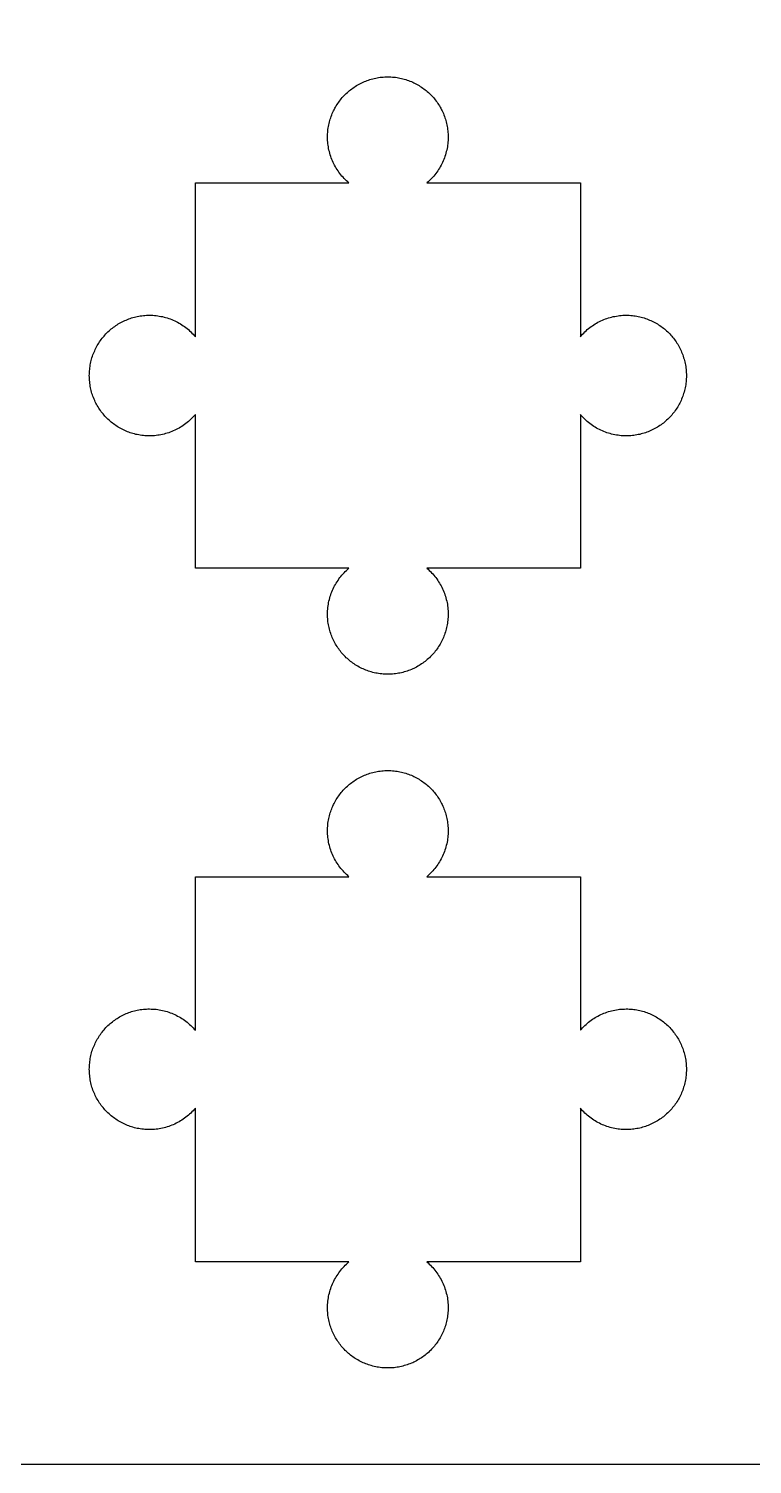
# Model space of a CAD drawing. Extents: x 0.2 to 37.3, y 0.2 to 30.1.
# Drawn here: x 22.23 to 29.75, y 0.25 to 15.16 of the extents above; entities that cross this region are included whole.
import ezdxf

# ---------------------------------------------------------------- set-up
doc = ezdxf.new("R2010")
doc.units = 0
doc.layers.add('LAYER_1', color=18, linetype='CONTINUOUS')
doc.layers.add('MALE', color=18, linetype='CONTINUOUS')

msp = doc.modelspace()

# ---------------------------------------------------------------- linework, layer by layer
at = {"layer": 'LAYER_1'}
msp.add_lwpolyline([(0.25, 0.25), (37.264, 0.25), (37.264, 30.061), (0.25, 30.061)], close=True, dxfattribs=at)
at = {"layer": 'MALE'}
for points in [[(23.96, 9.554), (23.96, 11.15), (23.949, 11.137), (23.937, 11.124), (23.925, 11.112), (23.913, 11.1), (23.9, 11.088), (23.888, 11.077), (23.875, 11.066), (23.861, 11.056), (23.848, 11.046), (23.834, 11.036), (23.82, 11.027), (23.805, 11.018), (23.791, 11.009), (23.776, 11.001), (23.761, 10.993), (23.746, 10.986), (23.731, 10.979), (23.715, 10.973), (23.7, 10.967), (23.684, 10.961), (23.668, 10.956), (23.651, 10.951), (23.635, 10.947), (23.619, 10.943), (23.602, 10.939), (23.585, 10.936), (23.569, 10.934), (23.552, 10.932), (23.535, 10.93), (23.518, 10.929), (23.501, 10.928), (23.483, 10.928), (23.467, 10.928), (23.451, 10.929), (23.435, 10.93), (23.42, 10.931), (23.404, 10.933), (23.388, 10.935), (23.373, 10.938), (23.357, 10.941), (23.342, 10.944), (23.327, 10.948), (23.312, 10.952), (23.298, 10.956), (23.283, 10.961), (23.269, 10.966), (23.254, 10.971), (23.24, 10.977), (23.226, 10.983), (23.212, 10.99), (23.199, 10.996), (23.185, 11.003), (23.172, 11.011), (23.159, 11.019), (23.147, 11.027), (23.134, 11.035), (23.122, 11.043), (23.109, 11.052), (23.098, 11.061), (23.086, 11.071), (23.074, 11.081), (23.063, 11.091), (23.052, 11.101), (23.041, 11.111), (23.031, 11.122), (23.021, 11.133), (23.011, 11.144), (23.001, 11.156), (22.992, 11.168), (22.983, 11.179), (22.974, 11.192), (22.965, 11.204), (22.957, 11.217), (22.949, 11.229), (22.941, 11.242), (22.934, 11.256), (22.927, 11.269), (22.92, 11.283), (22.914, 11.296), (22.908, 11.31), (22.902, 11.325), (22.896, 11.339), (22.891, 11.353), (22.886, 11.368), (22.882, 11.383), (22.878, 11.398), (22.874, 11.413), (22.871, 11.428), (22.868, 11.443), (22.866, 11.459), (22.863, 11.474), (22.862, 11.49), (22.86, 11.506), (22.859, 11.522), (22.859, 11.538), (22.858, 11.554), (22.859, 11.57), (22.859, 11.586), (22.86, 11.602), (22.862, 11.618), (22.863, 11.634), (22.866, 11.65), (22.868, 11.665), (22.871, 11.68), (22.874, 11.696), (22.878, 11.711), (22.882, 11.726), (22.886, 11.74), (22.891, 11.755), (22.896, 11.77), (22.902, 11.784), (22.908, 11.798), (22.914, 11.812), (22.92, 11.826), (22.927, 11.839), (22.934, 11.853), (22.941, 11.866), (22.949, 11.879), (22.957, 11.892), (22.965, 11.904), (22.974, 11.917), (22.983, 11.929), (22.992, 11.941), (23.001, 11.953), (23.011, 11.964), (23.021, 11.975), (23.031, 11.986), (23.041, 11.997), (23.052, 12.008), (23.063, 12.018), (23.074, 12.028), (23.086, 12.038), (23.098, 12.047), (23.109, 12.056), (23.122, 12.065), (23.134, 12.074), (23.147, 12.082), (23.159, 12.09), (23.172, 12.098), (23.185, 12.105), (23.199, 12.112), (23.212, 12.119), (23.226, 12.125), (23.24, 12.131), (23.254, 12.137), (23.269, 12.143), (23.283, 12.148), (23.298, 12.152), (23.312, 12.157), (23.327, 12.161), (23.342, 12.164), (23.357, 12.168), (23.373, 12.171), (23.388, 12.173), (23.404, 12.176), (23.42, 12.177), (23.435, 12.179), (23.451, 12.18), (23.467, 12.18), (23.483, 12.181), (23.501, 12.18), (23.518, 12.18), (23.535, 12.178), (23.552, 12.177), (23.569, 12.175), (23.585, 12.172), (23.602, 12.169), (23.619, 12.166), (23.635, 12.162), (23.651, 12.157), (23.668, 12.153), (23.684, 12.147), (23.7, 12.142), (23.715, 12.136), (23.731, 12.129), (23.746, 12.122), (23.761, 12.115), (23.776, 12.107), (23.791, 12.099), (23.805, 12.091), (23.82, 12.082), (23.834, 12.072), (23.848, 12.063), (23.861, 12.053), (23.875, 12.042), (23.888, 12.031), (23.9, 12.02), (23.913, 12.008), (23.925, 11.996), (23.937, 11.984), (23.949, 11.971), (23.96, 11.958), (23.96, 13.554), (25.556, 13.554), (25.543, 13.565), (25.53, 13.577), (25.518, 13.589), (25.506, 13.601), (25.494, 13.614), (25.483, 13.626), (25.472, 13.639), (25.461, 13.653), (25.451, 13.666), (25.442, 13.68), (25.432, 13.694), (25.423, 13.709), (25.415, 13.723), (25.407, 13.738), (25.399, 13.753), (25.392, 13.768), (25.385, 13.783), (25.378, 13.799), (25.372, 13.814), (25.367, 13.83), (25.361, 13.846), (25.357, 13.863), (25.352, 13.879), (25.348, 13.895), (25.345, 13.912), (25.342, 13.929), (25.339, 13.945), (25.337, 13.962), (25.336, 13.979), (25.334, 13.996), (25.334, 14.013), (25.333, 14.031), (25.334, 14.047), (25.334, 14.063), (25.335, 14.079), (25.337, 14.094), (25.338, 14.11), (25.341, 14.126), (25.343, 14.141), (25.346, 14.157), (25.35, 14.172), (25.353, 14.187), (25.357, 14.202), (25.362, 14.216), (25.366, 14.231), (25.371, 14.245), (25.377, 14.26), (25.383, 14.274), (25.389, 14.288), (25.395, 14.302), (25.402, 14.315), (25.409, 14.329), (25.416, 14.342), (25.424, 14.355), (25.432, 14.367), (25.44, 14.38), (25.449, 14.392), (25.458, 14.405), (25.467, 14.416), (25.476, 14.428), (25.486, 14.44), (25.496, 14.451), (25.506, 14.462), (25.517, 14.473), (25.528, 14.483), (25.539, 14.493), (25.55, 14.503), (25.561, 14.513), (25.573, 14.522), (25.585, 14.531), (25.597, 14.54), (25.61, 14.549), (25.622, 14.557), (25.635, 14.565), (25.648, 14.573), (25.661, 14.58), (25.675, 14.587), (25.688, 14.594), (25.702, 14.6), (25.716, 14.606), (25.73, 14.612), (25.744, 14.618), (25.759, 14.623), (25.774, 14.628), (25.788, 14.632), (25.803, 14.636), (25.818, 14.64), (25.834, 14.643), (25.849, 14.646), (25.864, 14.648), (25.88, 14.651), (25.896, 14.652), (25.912, 14.654), (25.928, 14.655), (25.944, 14.655), (25.96, 14.656), (25.976, 14.655), (25.992, 14.655), (26.008, 14.654), (26.024, 14.652), (26.04, 14.651), (26.055, 14.648), (26.071, 14.646), (26.086, 14.643), (26.101, 14.64), (26.116, 14.636), (26.131, 14.632), (26.146, 14.628), (26.161, 14.623), (26.175, 14.618), (26.189, 14.612), (26.204, 14.606), (26.218, 14.6), (26.231, 14.594), (26.245, 14.587), (26.258, 14.58), (26.272, 14.573), (26.285, 14.565), (26.297, 14.557), (26.31, 14.549), (26.322, 14.54), (26.335, 14.531), (26.346, 14.522), (26.358, 14.513), (26.37, 14.503), (26.381, 14.493), (26.392, 14.483), (26.403, 14.473), (26.413, 14.462), (26.423, 14.451), (26.433, 14.44), (26.443, 14.428), (26.453, 14.416), (26.462, 14.405), (26.471, 14.392), (26.479, 14.38), (26.487, 14.367), (26.495, 14.355), (26.503, 14.342), (26.511, 14.329), (26.518, 14.315), (26.524, 14.302), (26.531, 14.288), (26.537, 14.274), (26.543, 14.26), (26.548, 14.245), (26.553, 14.231), (26.558, 14.216), (26.562, 14.202), (26.566, 14.187), (26.57, 14.172), (26.573, 14.157), (26.576, 14.141), (26.579, 14.126), (26.581, 14.11), (26.583, 14.094), (26.584, 14.079), (26.585, 14.063), (26.586, 14.047), (26.586, 14.031), (26.586, 14.013), (26.585, 13.996), (26.584, 13.979), (26.582, 13.962), (26.58, 13.945), (26.578, 13.929), (26.575, 13.912), (26.571, 13.895), (26.567, 13.879), (26.563, 13.863), (26.558, 13.846), (26.553, 13.83), (26.547, 13.814), (26.541, 13.799), (26.535, 13.783), (26.528, 13.768), (26.521, 13.753), (26.513, 13.738), (26.505, 13.723), (26.496, 13.709), (26.487, 13.694), (26.478, 13.68), (26.468, 13.666), (26.458, 13.653), (26.448, 13.639), (26.437, 13.626), (26.426, 13.614), (26.414, 13.601), (26.402, 13.589), (26.39, 13.577), (26.377, 13.565), (26.364, 13.554), (27.96, 13.554), (27.96, 11.958), (27.971, 11.971), (27.983, 11.984), (27.995, 11.996), (28.007, 12.008), (28.019, 12.02), (28.032, 12.031), (28.045, 12.042), (28.058, 12.053), (28.072, 12.063), (28.086, 12.072), (28.1, 12.082), (28.114, 12.091), (28.129, 12.099), (28.143, 12.107), (28.158, 12.115), (28.173, 12.122), (28.189, 12.129), (28.204, 12.136), (28.22, 12.142), (28.236, 12.147), (28.252, 12.153), (28.268, 12.157), (28.284, 12.162), (28.301, 12.166), (28.317, 12.169), (28.334, 12.172), (28.351, 12.175), (28.368, 12.177), (28.385, 12.178), (28.402, 12.18), (28.419, 12.18), (28.436, 12.181), (28.452, 12.18), (28.468, 12.18), (28.484, 12.179), (28.5, 12.177), (28.516, 12.176), (28.531, 12.173), (28.547, 12.171), (28.562, 12.168), (28.577, 12.164), (28.592, 12.161), (28.607, 12.157), (28.622, 12.152), (28.637, 12.148), (28.651, 12.143), (28.665, 12.137), (28.679, 12.131), (28.693, 12.125), (28.707, 12.119), (28.721, 12.112), (28.734, 12.105), (28.747, 12.098), (28.76, 12.09), (28.773, 12.082), (28.786, 12.074), (28.798, 12.065), (28.81, 12.056), (28.822, 12.047), (28.834, 12.038), (28.845, 12.028), (28.856, 12.018), (28.867, 12.008), (28.878, 11.997), (28.889, 11.986), (28.899, 11.975), (28.909, 11.964), (28.918, 11.953), (28.928, 11.941), (28.937, 11.929), (28.946, 11.917), (28.954, 11.904), (28.963, 11.892), (28.971, 11.879), (28.978, 11.866), (28.986, 11.853), (28.993, 11.839), (29, 11.826), (29.006, 11.812), (29.012, 11.798), (29.018, 11.784), (29.023, 11.77), (29.028, 11.755), (29.033, 11.74), (29.037, 11.726), (29.042, 11.711), (29.045, 11.696), (29.049, 11.68), (29.051, 11.665), (29.054, 11.65), (29.056, 11.634), (29.058, 11.618), (29.059, 11.602), (29.06, 11.586), (29.061, 11.57), (29.061, 11.554), (29.061, 11.538), (29.06, 11.522), (29.059, 11.506), (29.058, 11.49), (29.056, 11.474), (29.054, 11.459), (29.051, 11.443), (29.049, 11.428), (29.045, 11.413), (29.042, 11.398), (29.037, 11.383), (29.033, 11.368), (29.028, 11.353), (29.023, 11.339), (29.018, 11.325), (29.012, 11.31), (29.006, 11.296), (29, 11.283), (28.993, 11.269), (28.986, 11.256), (28.978, 11.242), (28.971, 11.229), (28.963, 11.217), (28.954, 11.204), (28.946, 11.192), (28.937, 11.179), (28.928, 11.168), (28.918, 11.156), (28.909, 11.144), (28.899, 11.133), (28.889, 11.122), (28.878, 11.111), (28.867, 11.101), (28.856, 11.091), (28.845, 11.081), (28.834, 11.071), (28.822, 11.061), (28.81, 11.052), (28.798, 11.043), (28.786, 11.035), (28.773, 11.027), (28.76, 11.019), (28.747, 11.011), (28.734, 11.003), (28.721, 10.996), (28.707, 10.99), (28.693, 10.983), (28.679, 10.977), (28.665, 10.971), (28.651, 10.966), (28.637, 10.961), (28.622, 10.956), (28.607, 10.952), (28.592, 10.948), (28.577, 10.944), (28.562, 10.941), (28.547, 10.938), (28.531, 10.935), (28.516, 10.933), (28.5, 10.931), (28.484, 10.93), (28.468, 10.929), (28.452, 10.928), (28.436, 10.928), (28.419, 10.928), (28.402, 10.929), (28.385, 10.93), (28.368, 10.932), (28.351, 10.934), (28.334, 10.936), (28.317, 10.939), (28.301, 10.943), (28.284, 10.947), (28.268, 10.951), (28.252, 10.956), (28.236, 10.961), (28.22, 10.967), (28.204, 10.973), (28.189, 10.979), (28.173, 10.986), (28.158, 10.993), (28.143, 11.001), (28.129, 11.009), (28.114, 11.018), (28.1, 11.027), (28.086, 11.036), (28.072, 11.046), (28.058, 11.056), (28.045, 11.066), (28.032, 11.077), (28.019, 11.088), (28.007, 11.1), (27.995, 11.112), (27.983, 11.124), (27.971, 11.137), (27.96, 11.15), (27.96, 9.554), (26.364, 9.554), (26.377, 9.543), (26.39, 9.531), (26.402, 9.519), (26.414, 9.507), (26.426, 9.495), (26.437, 9.482), (26.448, 9.469), (26.458, 9.456), (26.468, 9.442), (26.478, 9.428), (26.487, 9.414), (26.496, 9.4), (26.505, 9.385), (26.513, 9.371), (26.521, 9.356), (26.528, 9.341), (26.535, 9.325), (26.541, 9.31), (26.547, 9.294), (26.553, 9.278), (26.558, 9.262), (26.563, 9.246), (26.567, 9.23), (26.571, 9.213), (26.575, 9.197), (26.578, 9.18), (26.58, 9.163), (26.582, 9.146), (26.584, 9.129), (26.585, 9.112), (26.586, 9.095), (26.586, 9.078), (26.586, 9.062), (26.585, 9.046), (26.584, 9.03), (26.583, 9.014), (26.581, 8.998), (26.579, 8.983), (26.576, 8.967), (26.573, 8.952), (26.57, 8.937), (26.566, 8.922), (26.562, 8.907), (26.558, 8.892), (26.553, 8.877), (26.548, 8.863), (26.543, 8.849), (26.537, 8.835), (26.531, 8.821), (26.524, 8.807), (26.518, 8.793), (26.511, 8.78), (26.503, 8.767), (26.495, 8.754), (26.487, 8.741), (26.479, 8.728), (26.471, 8.716), (26.462, 8.704), (26.453, 8.692), (26.443, 8.68), (26.433, 8.669), (26.423, 8.658), (26.413, 8.647), (26.403, 8.636), (26.392, 8.625), (26.381, 8.615), (26.37, 8.605), (26.358, 8.596), (26.346, 8.586), (26.335, 8.577), (26.322, 8.568), (26.31, 8.56), (26.297, 8.551), (26.285, 8.543), (26.272, 8.536), (26.258, 8.528), (26.245, 8.521), (26.231, 8.514), (26.218, 8.508), (26.204, 8.502), (26.189, 8.496), (26.175, 8.491), (26.161, 8.486), (26.146, 8.481), (26.131, 8.477), (26.116, 8.472), (26.101, 8.469), (26.086, 8.465), (26.071, 8.463), (26.055, 8.46), (26.04, 8.458), (26.024, 8.456), (26.008, 8.455), (25.992, 8.454), (25.976, 8.453), (25.96, 8.453), (25.944, 8.453), (25.928, 8.454), (25.912, 8.455), (25.896, 8.456), (25.88, 8.458), (25.864, 8.46), (25.849, 8.463), (25.834, 8.465), (25.818, 8.469), (25.803, 8.472), (25.788, 8.477), (25.774, 8.481), (25.759, 8.486), (25.744, 8.491), (25.73, 8.496), (25.716, 8.502), (25.702, 8.508), (25.688, 8.514), (25.675, 8.521), (25.661, 8.528), (25.648, 8.536), (25.635, 8.543), (25.622, 8.551), (25.61, 8.56), (25.597, 8.568), (25.585, 8.577), (25.573, 8.586), (25.561, 8.596), (25.55, 8.605), (25.539, 8.615), (25.528, 8.625), (25.517, 8.636), (25.506, 8.647), (25.496, 8.658), (25.486, 8.669), (25.476, 8.68), (25.467, 8.692), (25.458, 8.704), (25.449, 8.716), (25.44, 8.728), (25.432, 8.741), (25.424, 8.754), (25.416, 8.767), (25.409, 8.78), (25.402, 8.793), (25.395, 8.807), (25.389, 8.821), (25.383, 8.835), (25.377, 8.849), (25.371, 8.863), (25.366, 8.877), (25.362, 8.892), (25.357, 8.907), (25.353, 8.922), (25.35, 8.937), (25.346, 8.952), (25.343, 8.967), (25.341, 8.983), (25.338, 8.998), (25.337, 9.014), (25.335, 9.03), (25.334, 9.046), (25.334, 9.062), (25.333, 9.078), (25.334, 9.095), (25.334, 9.112), (25.336, 9.129), (25.337, 9.146), (25.339, 9.163), (25.342, 9.18), (25.345, 9.197), (25.348, 9.213), (25.352, 9.23), (25.357, 9.246), (25.361, 9.262), (25.367, 9.278), (25.372, 9.294), (25.378, 9.31), (25.385, 9.325), (25.392, 9.341), (25.399, 9.356), (25.407, 9.371), (25.415, 9.385), (25.423, 9.4), (25.432, 9.414), (25.442, 9.428), (25.451, 9.442), (25.461, 9.456), (25.472, 9.469), (25.483, 9.482), (25.494, 9.495), (25.506, 9.507), (25.518, 9.519), (25.53, 9.531), (25.543, 9.543), (25.556, 9.554)], [(23.96, 2.351), (23.96, 3.947), (23.949, 3.934), (23.937, 3.921), (23.925, 3.909), (23.913, 3.897), (23.9, 3.886), (23.888, 3.874), (23.875, 3.864), (23.861, 3.853), (23.848, 3.843), (23.834, 3.833), (23.82, 3.824), (23.805, 3.815), (23.791, 3.807), (23.776, 3.798), (23.761, 3.791), (23.746, 3.783), (23.731, 3.776), (23.715, 3.77), (23.7, 3.764), (23.684, 3.758), (23.668, 3.753), (23.651, 3.748), (23.635, 3.744), (23.619, 3.74), (23.602, 3.737), (23.585, 3.734), (23.569, 3.731), (23.552, 3.729), (23.535, 3.727), (23.518, 3.726), (23.501, 3.725), (23.483, 3.725), (23.467, 3.725), (23.451, 3.726), (23.435, 3.727), (23.42, 3.728), (23.404, 3.73), (23.388, 3.732), (23.373, 3.735), (23.357, 3.738), (23.342, 3.741), (23.327, 3.745), (23.312, 3.749), (23.298, 3.753), (23.283, 3.758), (23.269, 3.763), (23.254, 3.769), (23.24, 3.774), (23.226, 3.78), (23.212, 3.787), (23.199, 3.794), (23.185, 3.801), (23.172, 3.808), (23.159, 3.816), (23.147, 3.824), (23.134, 3.832), (23.122, 3.841), (23.109, 3.849), (23.098, 3.859), (23.086, 3.868), (23.074, 3.878), (23.063, 3.888), (23.052, 3.898), (23.041, 3.909), (23.031, 3.919), (23.021, 3.93), (23.011, 3.942), (23.001, 3.953), (22.992, 3.965), (22.983, 3.977), (22.974, 3.989), (22.965, 4.001), (22.957, 4.014), (22.949, 4.027), (22.941, 4.04), (22.934, 4.053), (22.927, 4.066), (22.92, 4.08), (22.914, 4.094), (22.908, 4.108), (22.902, 4.122), (22.896, 4.136), (22.891, 4.151), (22.886, 4.165), (22.882, 4.18), (22.878, 4.195), (22.874, 4.21), (22.871, 4.225), (22.868, 4.241), (22.866, 4.256), (22.863, 4.272), (22.862, 4.287), (22.86, 4.303), (22.859, 4.319), (22.859, 4.335), (22.858, 4.351), (22.859, 4.368), (22.859, 4.384), (22.86, 4.4), (22.862, 4.415), (22.863, 4.431), (22.866, 4.447), (22.868, 4.462), (22.871, 4.478), (22.874, 4.493), (22.878, 4.508), (22.882, 4.523), (22.886, 4.538), (22.891, 4.552), (22.896, 4.567), (22.902, 4.581), (22.908, 4.595), (22.914, 4.609), (22.92, 4.623), (22.927, 4.637), (22.934, 4.65), (22.941, 4.663), (22.949, 4.676), (22.957, 4.689), (22.965, 4.702), (22.974, 4.714), (22.983, 4.726), (22.992, 4.738), (23.001, 4.75), (23.011, 4.761), (23.021, 4.773), (23.031, 4.784), (23.041, 4.794), (23.052, 4.805), (23.063, 4.815), (23.074, 4.825), (23.086, 4.835), (23.098, 4.844), (23.109, 4.853), (23.122, 4.862), (23.134, 4.871), (23.147, 4.879), (23.159, 4.887), (23.172, 4.895), (23.185, 4.902), (23.199, 4.909), (23.212, 4.916), (23.226, 4.922), (23.24, 4.929), (23.254, 4.934), (23.269, 4.94), (23.283, 4.945), (23.298, 4.95), (23.312, 4.954), (23.327, 4.958), (23.342, 4.962), (23.357, 4.965), (23.373, 4.968), (23.388, 4.971), (23.404, 4.973), (23.42, 4.975), (23.435, 4.976), (23.451, 4.977), (23.467, 4.978), (23.483, 4.978), (23.501, 4.977), (23.518, 4.977), (23.535, 4.976), (23.552, 4.974), (23.569, 4.972), (23.585, 4.969), (23.602, 4.966), (23.619, 4.963), (23.635, 4.959), (23.651, 4.955), (23.668, 4.95), (23.684, 4.945), (23.7, 4.939), (23.715, 4.933), (23.731, 4.926), (23.746, 4.919), (23.761, 4.912), (23.776, 4.904), (23.791, 4.896), (23.805, 4.888), (23.82, 4.879), (23.834, 4.87), (23.848, 4.86), (23.861, 4.85), (23.875, 4.839), (23.888, 4.828), (23.9, 4.817), (23.913, 4.806), (23.925, 4.794), (23.937, 4.781), (23.949, 4.769), (23.96, 4.756), (23.96, 6.351), (25.556, 6.351), (25.543, 6.363), (25.53, 6.374), (25.518, 6.386), (25.506, 6.398), (25.494, 6.411), (25.483, 6.424), (25.472, 6.437), (25.461, 6.45), (25.451, 6.464), (25.442, 6.477), (25.432, 6.491), (25.423, 6.506), (25.415, 6.52), (25.407, 6.535), (25.399, 6.55), (25.392, 6.565), (25.385, 6.58), (25.378, 6.596), (25.372, 6.612), (25.367, 6.628), (25.361, 6.644), (25.357, 6.66), (25.352, 6.676), (25.348, 6.692), (25.345, 6.709), (25.342, 6.726), (25.339, 6.743), (25.337, 6.759), (25.336, 6.776), (25.334, 6.793), (25.334, 6.811), (25.333, 6.828), (25.334, 6.844), (25.334, 6.86), (25.335, 6.876), (25.337, 6.892), (25.338, 6.907), (25.341, 6.923), (25.343, 6.938), (25.346, 6.954), (25.35, 6.969), (25.353, 6.984), (25.357, 6.999), (25.362, 7.014), (25.366, 7.028), (25.371, 7.043), (25.377, 7.057), (25.383, 7.071), (25.389, 7.085), (25.395, 7.099), (25.402, 7.112), (25.409, 7.126), (25.416, 7.139), (25.424, 7.152), (25.432, 7.165), (25.44, 7.177), (25.449, 7.19), (25.458, 7.202), (25.467, 7.214), (25.476, 7.225), (25.486, 7.237), (25.496, 7.248), (25.506, 7.259), (25.517, 7.27), (25.528, 7.28), (25.539, 7.29), (25.55, 7.3), (25.561, 7.31), (25.573, 7.319), (25.585, 7.329), (25.597, 7.337), (25.61, 7.346), (25.622, 7.354), (25.635, 7.362), (25.648, 7.37), (25.661, 7.377), (25.675, 7.384), (25.688, 7.391), (25.702, 7.398), (25.716, 7.404), (25.73, 7.409), (25.744, 7.415), (25.759, 7.42), (25.774, 7.425), (25.788, 7.429), (25.803, 7.433), (25.818, 7.437), (25.834, 7.44), (25.849, 7.443), (25.864, 7.446), (25.88, 7.448), (25.896, 7.45), (25.912, 7.451), (25.928, 7.452), (25.944, 7.453), (25.96, 7.453), (25.976, 7.453), (25.992, 7.452), (26.008, 7.451), (26.024, 7.45), (26.04, 7.448), (26.055, 7.446), (26.071, 7.443), (26.086, 7.44), (26.101, 7.437), (26.116, 7.433), (26.131, 7.429), (26.146, 7.425), (26.161, 7.42), (26.175, 7.415), (26.189, 7.409), (26.204, 7.404), (26.218, 7.398), (26.231, 7.391), (26.245, 7.384), (26.258, 7.377), (26.272, 7.37), (26.285, 7.362), (26.297, 7.354), (26.31, 7.346), (26.322, 7.337), (26.335, 7.329), (26.346, 7.319), (26.358, 7.31), (26.37, 7.3), (26.381, 7.29), (26.392, 7.28), (26.403, 7.27), (26.413, 7.259), (26.423, 7.248), (26.433, 7.237), (26.443, 7.225), (26.453, 7.214), (26.462, 7.202), (26.471, 7.19), (26.479, 7.177), (26.487, 7.165), (26.495, 7.152), (26.503, 7.139), (26.511, 7.126), (26.518, 7.112), (26.524, 7.099), (26.531, 7.085), (26.537, 7.071), (26.543, 7.057), (26.548, 7.043), (26.553, 7.028), (26.558, 7.014), (26.562, 6.999), (26.566, 6.984), (26.57, 6.969), (26.573, 6.954), (26.576, 6.938), (26.579, 6.923), (26.581, 6.907), (26.583, 6.892), (26.584, 6.876), (26.585, 6.86), (26.586, 6.844), (26.586, 6.828), (26.586, 6.811), (26.585, 6.793), (26.584, 6.776), (26.582, 6.759), (26.58, 6.743), (26.578, 6.726), (26.575, 6.709), (26.571, 6.692), (26.567, 6.676), (26.563, 6.66), (26.558, 6.644), (26.553, 6.628), (26.547, 6.612), (26.541, 6.596), (26.535, 6.58), (26.528, 6.565), (26.521, 6.55), (26.513, 6.535), (26.505, 6.52), (26.496, 6.506), (26.487, 6.491), (26.478, 6.477), (26.468, 6.464), (26.458, 6.45), (26.448, 6.437), (26.437, 6.424), (26.426, 6.411), (26.414, 6.398), (26.402, 6.386), (26.39, 6.374), (26.377, 6.363), (26.364, 6.351), (27.96, 6.351), (27.96, 4.756), (27.971, 4.769), (27.983, 4.781), (27.995, 4.794), (28.007, 4.806), (28.019, 4.817), (28.032, 4.828), (28.045, 4.839), (28.058, 4.85), (28.072, 4.86), (28.086, 4.87), (28.1, 4.879), (28.114, 4.888), (28.129, 4.896), (28.143, 4.904), (28.158, 4.912), (28.173, 4.919), (28.189, 4.926), (28.204, 4.933), (28.22, 4.939), (28.236, 4.945), (28.252, 4.95), (28.268, 4.955), (28.284, 4.959), (28.301, 4.963), (28.317, 4.966), (28.334, 4.969), (28.351, 4.972), (28.368, 4.974), (28.385, 4.976), (28.402, 4.977), (28.419, 4.977), (28.436, 4.978), (28.452, 4.978), (28.468, 4.977), (28.484, 4.976), (28.5, 4.975), (28.516, 4.973), (28.531, 4.971), (28.547, 4.968), (28.562, 4.965), (28.577, 4.962), (28.592, 4.958), (28.607, 4.954), (28.622, 4.95), (28.637, 4.945), (28.651, 4.94), (28.665, 4.934), (28.679, 4.929), (28.693, 4.922), (28.707, 4.916), (28.721, 4.909), (28.734, 4.902), (28.747, 4.895), (28.76, 4.887), (28.773, 4.879), (28.786, 4.871), (28.798, 4.862), (28.81, 4.853), (28.822, 4.844), (28.834, 4.835), (28.845, 4.825), (28.856, 4.815), (28.867, 4.805), (28.878, 4.794), (28.889, 4.784), (28.899, 4.773), (28.909, 4.761), (28.918, 4.75), (28.928, 4.738), (28.937, 4.726), (28.946, 4.714), (28.954, 4.702), (28.963, 4.689), (28.971, 4.676), (28.978, 4.663), (28.986, 4.65), (28.993, 4.637), (29, 4.623), (29.006, 4.609), (29.012, 4.595), (29.018, 4.581), (29.023, 4.567), (29.028, 4.552), (29.033, 4.538), (29.037, 4.523), (29.042, 4.508), (29.045, 4.493), (29.049, 4.478), (29.051, 4.462), (29.054, 4.447), (29.056, 4.431), (29.058, 4.415), (29.059, 4.4), (29.06, 4.384), (29.061, 4.368), (29.061, 4.351), (29.061, 4.335), (29.06, 4.319), (29.059, 4.303), (29.058, 4.287), (29.056, 4.272), (29.054, 4.256), (29.051, 4.241), (29.049, 4.225), (29.045, 4.21), (29.042, 4.195), (29.037, 4.18), (29.033, 4.165), (29.028, 4.151), (29.023, 4.136), (29.018, 4.122), (29.012, 4.108), (29.006, 4.094), (29, 4.08), (28.993, 4.066), (28.986, 4.053), (28.978, 4.04), (28.971, 4.027), (28.963, 4.014), (28.954, 4.001), (28.946, 3.989), (28.937, 3.977), (28.928, 3.965), (28.918, 3.953), (28.909, 3.942), (28.899, 3.93), (28.889, 3.919), (28.878, 3.909), (28.867, 3.898), (28.856, 3.888), (28.845, 3.878), (28.834, 3.868), (28.822, 3.859), (28.81, 3.849), (28.798, 3.841), (28.786, 3.832), (28.773, 3.824), (28.76, 3.816), (28.747, 3.808), (28.734, 3.801), (28.721, 3.794), (28.707, 3.787), (28.693, 3.78), (28.679, 3.774), (28.665, 3.769), (28.651, 3.763), (28.637, 3.758), (28.622, 3.753), (28.607, 3.749), (28.592, 3.745), (28.577, 3.741), (28.562, 3.738), (28.547, 3.735), (28.531, 3.732), (28.516, 3.73), (28.5, 3.728), (28.484, 3.727), (28.468, 3.726), (28.452, 3.725), (28.436, 3.725), (28.419, 3.725), (28.402, 3.726), (28.385, 3.727), (28.368, 3.729), (28.351, 3.731), (28.334, 3.734), (28.317, 3.737), (28.301, 3.74), (28.284, 3.744), (28.268, 3.748), (28.252, 3.753), (28.236, 3.758), (28.22, 3.764), (28.204, 3.77), (28.189, 3.776), (28.173, 3.783), (28.158, 3.791), (28.143, 3.798), (28.129, 3.807), (28.114, 3.815), (28.1, 3.824), (28.086, 3.833), (28.072, 3.843), (28.058, 3.853), (28.045, 3.864), (28.032, 3.874), (28.019, 3.886), (28.007, 3.897), (27.995, 3.909), (27.983, 3.921), (27.971, 3.934), (27.96, 3.947), (27.96, 2.351), (26.364, 2.351), (26.377, 2.34), (26.39, 2.329), (26.402, 2.317), (26.414, 2.304), (26.426, 2.292), (26.437, 2.279), (26.448, 2.266), (26.458, 2.253), (26.468, 2.239), (26.478, 2.225), (26.487, 2.211), (26.496, 2.197), (26.505, 2.183), (26.513, 2.168), (26.521, 2.153), (26.528, 2.138), (26.535, 2.122), (26.541, 2.107), (26.547, 2.091), (26.553, 2.075), (26.558, 2.059), (26.563, 2.043), (26.567, 2.027), (26.571, 2.01), (26.575, 1.994), (26.578, 1.977), (26.58, 1.96), (26.582, 1.943), (26.584, 1.926), (26.585, 1.909), (26.586, 1.892), (26.586, 1.875), (26.586, 1.859), (26.585, 1.843), (26.584, 1.827), (26.583, 1.811), (26.581, 1.795), (26.579, 1.78), (26.576, 1.764), (26.573, 1.749), (26.57, 1.734), (26.566, 1.719), (26.562, 1.704), (26.558, 1.689), (26.553, 1.675), (26.548, 1.66), (26.543, 1.646), (26.537, 1.632), (26.531, 1.618), (26.524, 1.604), (26.518, 1.59), (26.511, 1.577), (26.503, 1.564), (26.495, 1.551), (26.487, 1.538), (26.479, 1.526), (26.471, 1.513), (26.462, 1.501), (26.453, 1.489), (26.443, 1.477), (26.433, 1.466), (26.423, 1.455), (26.413, 1.444), (26.403, 1.433), (26.392, 1.423), (26.381, 1.412), (26.37, 1.402), (26.358, 1.393), (26.346, 1.383), (26.335, 1.374), (26.322, 1.365), (26.31, 1.357), (26.297, 1.348), (26.285, 1.34), (26.272, 1.333), (26.258, 1.325), (26.245, 1.318), (26.231, 1.312), (26.218, 1.305), (26.204, 1.299), (26.189, 1.293), (26.175, 1.288), (26.161, 1.283), (26.146, 1.278), (26.131, 1.274), (26.116, 1.27), (26.101, 1.266), (26.086, 1.263), (26.071, 1.26), (26.055, 1.257), (26.04, 1.255), (26.024, 1.253), (26.008, 1.252), (25.992, 1.251), (25.976, 1.25), (25.96, 1.25), (25.944, 1.25), (25.928, 1.251), (25.912, 1.252), (25.896, 1.253), (25.88, 1.255), (25.864, 1.257), (25.849, 1.26), (25.834, 1.263), (25.818, 1.266), (25.803, 1.27), (25.788, 1.274), (25.774, 1.278), (25.759, 1.283), (25.744, 1.288), (25.73, 1.293), (25.716, 1.299), (25.702, 1.305), (25.688, 1.312), (25.675, 1.318), (25.661, 1.325), (25.648, 1.333), (25.635, 1.34), (25.622, 1.348), (25.61, 1.357), (25.597, 1.365), (25.585, 1.374), (25.573, 1.383), (25.561, 1.393), (25.55, 1.402), (25.539, 1.412), (25.528, 1.423), (25.517, 1.433), (25.506, 1.444), (25.496, 1.455), (25.486, 1.466), (25.476, 1.477), (25.467, 1.489), (25.458, 1.501), (25.449, 1.513), (25.44, 1.526), (25.432, 1.538), (25.424, 1.551), (25.416, 1.564), (25.409, 1.577), (25.402, 1.59), (25.395, 1.604), (25.389, 1.618), (25.383, 1.632), (25.377, 1.646), (25.371, 1.66), (25.366, 1.675), (25.362, 1.689), (25.357, 1.704), (25.353, 1.719), (25.35, 1.734), (25.346, 1.749), (25.343, 1.764), (25.341, 1.78), (25.338, 1.795), (25.337, 1.811), (25.335, 1.827), (25.334, 1.843), (25.334, 1.859), (25.333, 1.875), (25.334, 1.892), (25.334, 1.909), (25.336, 1.926), (25.337, 1.943), (25.339, 1.96), (25.342, 1.977), (25.345, 1.994), (25.348, 2.01), (25.352, 2.027), (25.357, 2.043), (25.361, 2.059), (25.367, 2.075), (25.372, 2.091), (25.378, 2.107), (25.385, 2.122), (25.392, 2.138), (25.399, 2.153), (25.407, 2.168), (25.415, 2.183), (25.423, 2.197), (25.432, 2.211), (25.442, 2.225), (25.451, 2.239), (25.461, 2.253), (25.472, 2.266), (25.483, 2.279), (25.494, 2.292), (25.506, 2.304), (25.518, 2.317), (25.53, 2.329), (25.543, 2.34), (25.556, 2.351)]]:
    msp.add_lwpolyline(points, close=True, dxfattribs=at)

doc.saveas('drawing.dxf')
